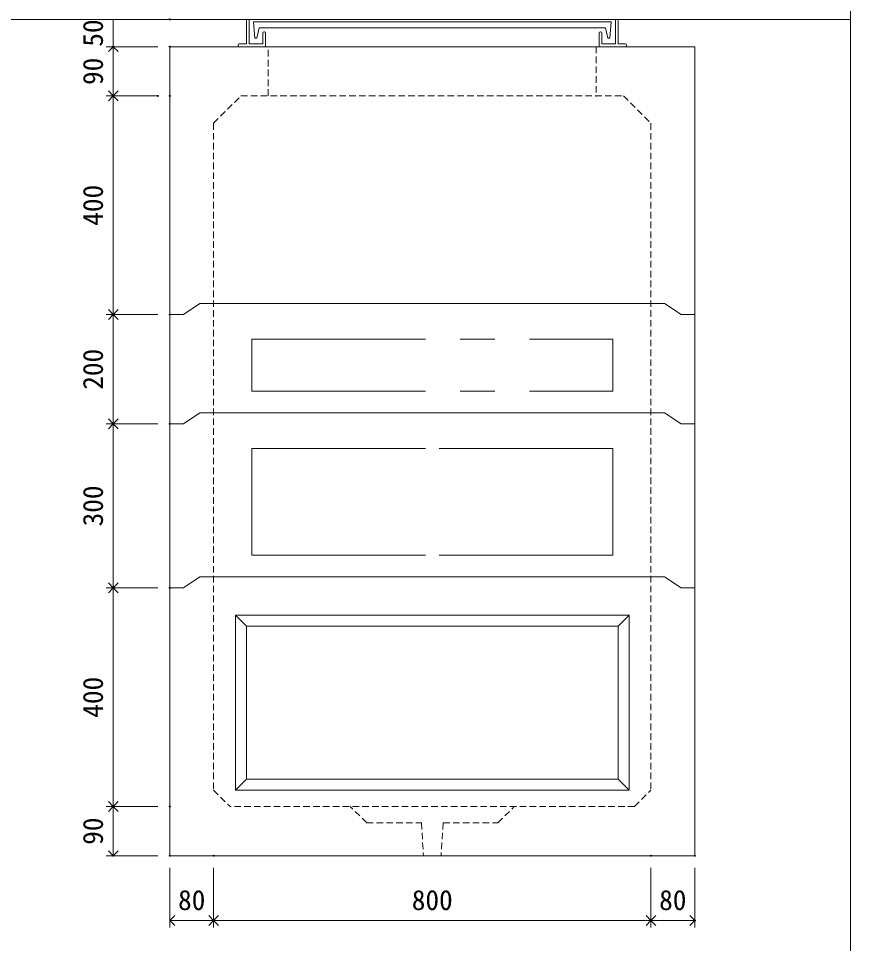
# Model space of a CAD drawing. Units: millimetres, scale not verified. Extents: x -4890 to 18490, y -2312 to 2312.
# Drawn here: x 3368 to 4890, y -1088 to 604 of the extents above; entities that cross this region are included whole.
import ezdxf
from ezdxf.enums import TextEntityAlignment as Align

# ---------------------------------------------------------------- set-up
doc = ezdxf.new("R2010")
doc.units = ezdxf.units.MM
doc.header["$LTSCALE"] = 10
doc.header["$PDMODE"] = 32
doc.header["$PDSIZE"] = 2
doc.linetypes.add('DASHED1', pattern=[1.8, 1.2, -0.6])
doc.linetypes.add('USER2', pattern=[50.8, 31.75, -6.35, 6.35, -6.35])
doc.layers.add('0-1_Defpoints', color=7, linetype='Continuous')
for name, color, linetype, lineweight in [('0-2_waku', 7, 'Continuous', 18), ('0-3_gaikei', 7, 'Continuous', 18), ('0-4_kakure', 7, 'DASHED1', 5), ('0-5_sunpou', 7, 'Continuous', 5), ('0-9_uchigawa', 6, 'Continuous', 18), ('0-B_futa', 3, 'Continuous', 18), ('0-C_GL', 4, 'Continuous', 18), ('1-3_uchigawa2', 6, 'USER2', 18)]:
    doc.layers.add(name, color=color, linetype=linetype, lineweight=lineweight)
doc.styles.add('ＭＳ ゴシック', font='')
doc.styles.get('ＭＳ ゴシック').set_extended_font_data('MS Gothic')

# ---------------------------------------------------------------- blocks, each defined once
blk = doc.blocks.new('_Open90')
at = {"layer": '0-5_sunpou'}
blk.add_line((0, 0), (-1, 0), dxfattribs=at)
blk.add_lwpolyline([(-0.5, 0.5), (0, 0), (-0.5, -0.5)], dxfattribs=at)
blk = doc.blocks.new('D99')
at = {"layer": '0-1_Defpoints'}
for p in [(5092.32, 2744.36), (4988.83, 2654.36), (5092.32, 2654.36)]:
    blk.add_point(p, dxfattribs=at)
at = {"layer": '0-5_sunpou'}
for p, q in [((5070.32, 2744.36), (4975.83, 2744.36)), ((4988.83, 2726.36), (4988.83, 2672.36)), ((5070.32, 2654.36), (4975.83, 2654.36))]:
    blk.add_line(p, q, dxfattribs=at)
at = {"layer": '0-5_sunpou', "xscale": 18, "yscale": 18}
for p, rotation in [((4988.83, 2744.36), 90), ((4988.83, 2654.36), 270)]:
    blk.add_blockref('_Open90', p, dxfattribs=dict(at, rotation=rotation))
at = {"layer": '0-5_sunpou', "style": 'ＭＳ ゴシック'}
blk.add_text('90', height=36.66, rotation=90, dxfattribs=at).set_placement((4980.83, 2674.36), align=Align.BOTTOM_LEFT)
blk = doc.blocks.new('D100')
at = {"layer": '0-1_Defpoints'}
for p in [(5070.32, 2654.36), (4988.83, 2254.36), (5092.32, 2254.36)]:
    blk.add_point(p, dxfattribs=at)
at = {"layer": '0-5_sunpou'}
for p, q in [((5048.32, 2654.36), (4975.83, 2654.36)), ((4988.83, 2636.36), (4988.83, 2272.36)), ((5070.32, 2254.36), (4975.83, 2254.36))]:
    blk.add_line(p, q, dxfattribs=at)
at = {"layer": '0-5_sunpou', "xscale": 18, "yscale": 18}
for p, rotation in [((4988.83, 2654.36), 90), ((4988.83, 2254.36), 270)]:
    blk.add_blockref('_Open90', p, dxfattribs=dict(at, rotation=rotation))
at = {"layer": '0-5_sunpou', "style": 'ＭＳ ゴシック'}
blk.add_text('400', height=36.66, rotation=90, dxfattribs=at).set_placement((4980.83, 2416.86), align=Align.BOTTOM_LEFT)
blk = doc.blocks.new('D101')
at = {"layer": '0-1_Defpoints'}
for p in [(5092.32, 2254.36), (4988.83, 2054.36), (5092.32, 2054.36)]:
    blk.add_point(p, dxfattribs=at)
at = {"layer": '0-5_sunpou'}
for p, q in [((5070.32, 2254.36), (4975.83, 2254.36)), ((4988.83, 2236.36), (4988.83, 2072.36)), ((5070.32, 2054.36), (4975.83, 2054.36))]:
    blk.add_line(p, q, dxfattribs=at)
at = {"layer": '0-5_sunpou', "xscale": 18, "yscale": 18}
for p, rotation in [((4988.83, 2254.36), 90), ((4988.83, 2054.36), 270)]:
    blk.add_blockref('_Open90', p, dxfattribs=dict(at, rotation=rotation))
at = {"layer": '0-5_sunpou', "style": 'ＭＳ ゴシック'}
blk.add_text('200', height=36.66, rotation=90, dxfattribs=at).set_placement((4980.83, 2116.86), align=Align.BOTTOM_LEFT)
blk = doc.blocks.new('D102')
at = {"layer": '0-1_Defpoints'}
for p in [(5092.32, 2054.36), (4988.83, 1754.36), (5092.32, 1754.36)]:
    blk.add_point(p, dxfattribs=at)
at = {"layer": '0-5_sunpou'}
for p, q in [((5070.32, 2054.36), (4975.83, 2054.36)), ((4988.83, 2036.36), (4988.83, 1772.36)), ((5070.32, 1754.36), (4975.83, 1754.36))]:
    blk.add_line(p, q, dxfattribs=at)
at = {"layer": '0-5_sunpou', "xscale": 18, "yscale": 18}
for p, rotation in [((4988.83, 2054.36), 90), ((4988.83, 1754.36), 270)]:
    blk.add_blockref('_Open90', p, dxfattribs=dict(at, rotation=rotation))
at = {"layer": '0-5_sunpou', "style": 'ＭＳ ゴシック'}
blk.add_text('300', height=36.66, rotation=90, dxfattribs=at).set_placement((4980.83, 1866.86), align=Align.BOTTOM_LEFT)
blk = doc.blocks.new('D118')
at = {"layer": '0-1_Defpoints'}
for p in [(5092.32, 2794.36), (4988.83, 2744.36), (5092.32, 2744.36)]:
    blk.add_point(p, dxfattribs=at)
at = {"layer": '0-5_sunpou'}
for p, q in [((5070.32, 2794.36), (4975.83, 2794.36)), ((4988.83, 2794.36), (4988.83, 2744.36)), ((5070.32, 2744.36), (4975.83, 2744.36))]:
    blk.add_line(p, q, dxfattribs=at)
at = {"layer": '0-5_sunpou', "style": 'ＭＳ ゴシック'}
blk.add_text('50', height=36.66, rotation=90, dxfattribs=at).set_placement((4980.83, 2744.36), align=Align.BOTTOM_LEFT)
blk = doc.blocks.new('D112')
at = {"layer": '0-1_Defpoints'}
for p in [(5092.32, 1754.36), (4988.83, 1354.36), (5092.32, 1354.36)]:
    blk.add_point(p, dxfattribs=at)
at = {"layer": '0-5_sunpou'}
for p, q in [((5070.32, 1754.36), (4975.83, 1754.36)), ((4988.83, 1736.36), (4988.83, 1372.36)), ((5070.32, 1354.36), (4975.83, 1354.36))]:
    blk.add_line(p, q, dxfattribs=at)
at = {"layer": '0-5_sunpou', "xscale": 18, "yscale": 18}
for p, rotation in [((4988.83, 1754.36), 90), ((4988.83, 1354.36), 270)]:
    blk.add_blockref('_Open90', p, dxfattribs=dict(at, rotation=rotation))
at = {"layer": '0-5_sunpou', "style": 'ＭＳ ゴシック'}
blk.add_text('400', height=36.66, rotation=90, dxfattribs=at).set_placement((4980.83, 1516.86), align=Align.BOTTOM_LEFT)
blk = doc.blocks.new('D113')
at = {"layer": '0-1_Defpoints'}
for p in [(5092.32, 1354.36), (4988.83, 1264.36), (5092.32, 1264.36)]:
    blk.add_point(p, dxfattribs=at)
at = {"layer": '0-5_sunpou'}
for p, q in [((5070.32, 1354.36), (4975.83, 1354.36)), ((4988.83, 1336.36), (4988.83, 1282.36)), ((5070.32, 1264.36), (4975.83, 1264.36))]:
    blk.add_line(p, q, dxfattribs=at)
at = {"layer": '0-5_sunpou', "xscale": 18, "yscale": 18}
for p, rotation in [((4988.83, 1354.36), 90), ((4988.83, 1264.36), 270)]:
    blk.add_blockref('_Open90', p, dxfattribs=dict(at, rotation=rotation))
at = {"layer": '0-5_sunpou', "style": 'ＭＳ ゴシック'}
blk.add_text('90', height=36.66, rotation=90, dxfattribs=at).set_placement((4980.83, 1284.36), align=Align.BOTTOM_LEFT)
blk = doc.blocks.new('D114')
at = {"layer": '0-1_Defpoints'}
for p in [(5092.32, 1264.36), (5172.32, 1264.36), (5172.32, 1145.97)]:
    blk.add_point(p, dxfattribs=at)
at = {"layer": '0-5_sunpou'}
for p, q in [((5092.32, 1242.36), (5092.32, 1132.97)), ((5172.32, 1242.36), (5172.32, 1132.97)), ((5110.32, 1145.97), (5154.32, 1145.97))]:
    blk.add_line(p, q, dxfattribs=at)
at = {"layer": '0-5_sunpou', "xscale": 18, "yscale": 18, "rotation": 180}
blk.add_blockref('_Open90', (5092.32, 1145.97), dxfattribs=at)
at = {"layer": '0-5_sunpou', "xscale": 18, "yscale": 18}
blk.add_blockref('_Open90', (5172.32, 1145.97), dxfattribs=at)
at = {"layer": '0-5_sunpou', "style": 'ＭＳ ゴシック'}
blk.add_text('80', height=36.66, dxfattribs=at).set_placement((5107.32, 1153.97), align=Align.BOTTOM_LEFT)
blk = doc.blocks.new('D115')
at = {"layer": '0-1_Defpoints'}
for p in [(5172.32, 1264.36), (5972.32, 1264.36), (5972.32, 1145.97)]:
    blk.add_point(p, dxfattribs=at)
at = {"layer": '0-5_sunpou'}
for p, q in [((5172.32, 1242.36), (5172.32, 1132.97)), ((5972.32, 1242.36), (5972.32, 1132.97)), ((5190.32, 1145.97), (5954.32, 1145.97))]:
    blk.add_line(p, q, dxfattribs=at)
at = {"layer": '0-5_sunpou', "xscale": 18, "yscale": 18, "rotation": 180}
blk.add_blockref('_Open90', (5172.32, 1145.97), dxfattribs=at)
at = {"layer": '0-5_sunpou', "xscale": 18, "yscale": 18}
blk.add_blockref('_Open90', (5972.32, 1145.97), dxfattribs=at)
at = {"layer": '0-5_sunpou', "style": 'ＭＳ ゴシック'}
blk.add_text('800', height=36.66, dxfattribs=at).set_placement((5534.82, 1153.97), align=Align.BOTTOM_LEFT)
blk = doc.blocks.new('D116')
at = {"layer": '0-1_Defpoints'}
for p in [(5972.32, 1264.36), (6052.32, 1264.36), (6052.32, 1145.97)]:
    blk.add_point(p, dxfattribs=at)
at = {"layer": '0-5_sunpou'}
for p, q in [((5972.32, 1242.36), (5972.32, 1132.97)), ((6052.32, 1242.36), (6052.32, 1132.97)), ((5990.32, 1145.97), (6034.32, 1145.97))]:
    blk.add_line(p, q, dxfattribs=at)
at = {"layer": '0-5_sunpou', "xscale": 18, "yscale": 18, "rotation": 180}
blk.add_blockref('_Open90', (5972.32, 1145.97), dxfattribs=at)
at = {"layer": '0-5_sunpou', "xscale": 18, "yscale": 18}
blk.add_blockref('_Open90', (6052.32, 1145.97), dxfattribs=at)
at = {"layer": '0-5_sunpou', "style": 'ＭＳ ゴシック'}
blk.add_text('80', height=36.66, dxfattribs=at).set_placement((5987.32, 1153.97), align=Align.BOTTOM_LEFT)

msp = doc.modelspace()

# ---------------------------------------------------------------- linework, layer by layer
at = {"layer": '0-2_waku'}
msp.add_lwpolyline([(-1230.06, 2312.19), (4889.94, 2312.19), (4889.94, -1962.81)], dxfattribs=at)
at = {"layer": '0-3_gaikei'}
for p, q in [((3644.94, -927.81), (3644.94, 552.19)), ((3644.94, 552.19), (4604.94, 552.19)), ((3689.94, 552.19), (3799.94, 552.19)), ((3724.94, 552.19), (4524.94, 552.19)), ((4559.94, 552.19), (4449.94, 552.19)), ((4604.94, 552.19), (4604.94, -927.81)), ((3669.94, 62.19), (3699.94, 82.19)), ((3669.94, 62.19), (3699.94, 82.19)), ((3699.94, 82.19), (4549.94, 82.19)), ((4549.94, 82.19), (4579.94, 62.19)), ((4549.94, 82.19), (4579.94, 62.19)), ((3669.94, 62.19), (3644.94, 62.19)), ((3669.94, 62.19), (3644.94, 62.19)), ((4579.94, 62.19), (4604.94, 62.19)), ((4579.94, 62.19), (4604.94, 62.19)), ((3669.94, -137.81), (3699.94, -117.81)), ((3669.94, -137.81), (3699.94, -117.81)), ((3699.94, -117.81), (4549.94, -117.81)), ((4549.94, -117.81), (4579.94, -137.81)), ((4549.94, -117.81), (4579.94, -137.81)), ((3669.94, -137.81), (3644.94, -137.81)), ((3669.94, -137.81), (3644.94, -137.81)), ((4579.94, -137.81), (4604.94, -137.81)), ((4579.94, -137.81), (4604.94, -137.81)), ((3669.94, -437.81), (3699.94, -417.81)), ((3669.94, -437.81), (3699.94, -417.81)), ((3699.94, -417.81), (4549.94, -417.81)), ((4549.94, -417.81), (4579.94, -437.81)), ((4549.94, -417.81), (4579.94, -437.81)), ((3669.94, -437.81), (3644.94, -437.81)), ((3669.94, -437.81), (3644.94, -437.81)), ((4579.94, -437.81), (4604.94, -437.81)), ((4579.94, -437.81), (4604.94, -437.81)), ((4604.94, -927.81), (3644.94, -927.81)), ((3644.94, -927.81), (3724.94, -927.81))]:
    msp.add_line(p, q, dxfattribs=at)
at = {"layer": '0-3_gaikei', "lineweight": 5}
for p, q in [((3699.94, 82.19), (4549.94, 82.19)), ((3699.94, 82.19), (4549.94, 82.19)), ((3699.94, -117.81), (4549.94, -117.81)), ((3699.94, -117.81), (4549.94, -117.81)), ((3699.94, -417.81), (4549.94, -417.81)), ((3699.94, -417.81), (4549.94, -417.81))]:
    msp.add_line(p, q, dxfattribs=at)
at = {"layer": '0-3_gaikei'}
msp.add_lwpolyline([(3774.94, 552.19), (3644.94, 552.19), (4604.94, 552.19)], dxfattribs=at)
msp.add_lwpolyline([(3774.94, 552.19), (3644.94, 552.19), (4604.94, 552.19)], dxfattribs=at)
at = {"layer": '0-4_kakure'}
for p, q in [((3824.94, 462.19), (3824.94, 550.95)), ((4424.94, 552.19), (4424.94, 460.95)), ((3724.94, 412.19), (3774.94, 462.19)), ((3774.94, 462.19), (4474.94, 462.19)), ((3774.94, 462.19), (4474.94, 462.19)), ((3774.94, 462.19), (4474.94, 462.19)), ((3774.94, 462.19), (4474.94, 462.19)), ((4474.94, 462.19), (4524.94, 412.19)), ((3724.94, 412.19), (3724.94, -807.81)), ((4524.94, 412.19), (4524.94, -807.81)), ((3724.94, -807.81), (3754.94, -837.81)), ((3724.94, -807.81), (3754.94, -837.81)), ((3724.94, -807.81), (3754.94, -837.81)), ((4494.94, -837.81), (4524.94, -807.81)), ((4494.94, -837.81), (4524.94, -807.81)), ((4494.94, -837.81), (4524.94, -807.81)), ((4494.94, -837.81), (3754.94, -837.81)), ((4494.94, -837.81), (3754.94, -837.81)), ((4494.94, -837.81), (3754.94, -837.81)), ((4004.94, -867.81), (3974.94, -837.81)), ((4004.94, -867.81), (3974.94, -837.81)), ((4004.94, -867.81), (3974.94, -837.81)), ((4004.94, -867.81), (3974.94, -837.81)), ((4004.94, -867.81), (3974.94, -837.81)), ((4244.94, -867.81), (4274.94, -837.81)), ((4244.94, -867.81), (4274.94, -837.81)), ((4244.94, -867.81), (4274.94, -837.81)), ((4244.94, -867.81), (4274.94, -837.81)), ((4244.94, -867.81), (4274.94, -837.81)), ((4004.94, -867.81), (4104.94, -867.81)), ((4004.94, -867.81), (4104.94, -867.81)), ((4004.94, -867.81), (4104.94, -867.81)), ((4004.94, -867.81), (4104.94, -867.81)), ((4004.94, -867.81), (4104.94, -867.81)), ((4104.94, -867.81), (4108.94, -927.81)), ((4144.94, -867.81), (4140.94, -927.81)), ((4144.94, -867.81), (4244.94, -867.81)), ((4144.94, -867.81), (4244.94, -867.81)), ((4144.94, -867.81), (4244.94, -867.81)), ((4144.94, -867.81), (4244.94, -867.81)), ((4144.94, -867.81), (4244.94, -867.81))]:
    msp.add_line(p, q, dxfattribs=at)
at = {"layer": '0-9_uchigawa'}
for p, q in [((3764.94, -487.81), (3784.94, -507.81)), ((3764.94, -487.81), (3764.94, -787.81)), ((3764.94, -487.81), (4484.94, -487.81)), ((3764.94, -487.81), (3764.94, -807.74)), ((3764.94, -487.81), (3784.94, -507.81)), ((3764.94, -487.81), (3784.94, -507.81)), ((3764.94, -487.81), (3764.94, -787.81)), ((3764.94, -487.81), (4484.94, -487.81)), ((3764.94, -487.81), (3764.94, -807.74)), ((3764.94, -487.81), (3784.94, -507.81)), ((3764.94, -487.81), (3784.94, -507.81)), ((3764.94, -487.81), (3764.94, -787.81)), ((3764.94, -487.81), (4484.94, -487.81)), ((3764.94, -487.81), (3764.94, -807.74)), ((3764.94, -487.81), (3784.94, -507.81)), ((4484.94, -487.81), (4464.94, -507.81)), ((4484.94, -487.81), (4464.94, -507.81)), ((4484.94, -487.81), (4464.94, -507.81)), ((4484.94, -487.81), (4484.94, -807.74)), ((4484.94, -487.81), (4484.94, -807.74)), ((4484.94, -487.81), (4484.94, -807.74)), ((3784.94, -507.81), (3784.94, -767.81)), ((3784.94, -507.81), (3784.94, -767.81)), ((3784.94, -507.81), (3784.94, -767.81)), ((3784.94, -507.81), (3784.94, -767.81)), ((3784.94, -507.81), (3784.94, -787.74)), ((3784.94, -507.81), (3784.94, -767.81)), ((3784.94, -507.81), (3784.94, -767.81)), ((3784.94, -507.81), (3784.94, -767.81)), ((3784.94, -507.81), (3784.94, -767.81)), ((3784.94, -507.81), (3784.94, -787.74)), ((3784.94, -507.81), (3784.94, -767.81)), ((3784.94, -507.81), (3784.94, -767.81)), ((3784.94, -507.81), (3784.94, -767.81)), ((3784.94, -507.81), (3784.94, -767.81)), ((3784.94, -507.81), (3784.94, -787.74)), ((4464.94, -787.74), (4464.94, -507.81)), ((4464.94, -787.74), (4464.94, -507.81)), ((4464.94, -787.74), (4464.94, -507.81)), ((3764.94, -807.74), (3784.94, -787.74)), ((3764.94, -807.74), (3784.94, -787.74)), ((3764.94, -807.74), (3784.94, -787.74)), ((3784.94, -787.74), (4464.94, -787.74)), ((3784.94, -787.74), (4464.94, -787.74)), ((3784.94, -787.74), (4464.94, -787.74)), ((4484.94, -807.74), (4464.94, -787.74)), ((4484.94, -807.74), (4464.94, -787.74)), ((4484.94, -807.74), (4464.94, -787.74)), ((3764.94, -807.74), (4484.94, -807.74)), ((3764.94, -807.74), (4484.94, -807.74)), ((3764.94, -807.74), (4484.94, -807.74)), ((3784.94, -807.74), (4484.94, -807.74)), ((3784.94, -807.74), (4484.94, -807.74)), ((3784.94, -807.74), (4484.94, -807.74))]:
    msp.add_line(p, q, dxfattribs=at)
for points in [[(3764.94, -487.81), (3784.94, -507.81), (3784.94, -767.81)], [(3764.94, -487.81), (3784.94, -507.81), (4464.94, -507.81)], [(3764.94, -487.81), (3784.94, -507.81), (3784.94, -767.81)], [(3764.94, -487.81), (3784.94, -507.81), (4464.94, -507.81)], [(3764.94, -487.81), (3784.94, -507.81), (3784.94, -767.81)], [(3764.94, -487.81), (3784.94, -507.81), (4464.94, -507.81)]]:
    msp.add_lwpolyline(points, dxfattribs=at)
at = {"layer": '0-B_futa'}
for p, q in [((3784.94, 600.19), (3784.94, 557.19)), ((3786.94, 602.19), (3789.94, 602.19)), ((3789.94, 602.19), (3789.94, 557.19)), ((3797.75, 597.69), (4452.08, 597.69)), ((3797.75, 597.69), (3800.24, 567.69)), ((4452.08, 597.69), (4449.83, 567.69)), ((4459.94, 602.19), (4459.94, 557.19)), ((4459.94, 602.19), (4462.94, 602.19)), ((4464.94, 600.19), (4464.94, 557.19)), ((3808.27, 586.69), (3803.95, 567.69)), ((3808.27, 586.69), (4441.61, 586.69)), ((3814.94, 577.19), (3814.94, 557.19)), ((3816.94, 579.19), (3817.94, 579.19)), ((3819.94, 577.19), (3819.94, 552.19)), ((4429.94, 577.19), (4429.94, 552.19)), ((4432.94, 579.19), (4431.94, 579.19)), ((4434.94, 577.19), (4434.94, 557.19)), ((4441.61, 586.69), (4445.93, 567.69)), ((3800.24, 567.69), (3803.95, 567.69)), ((4449.83, 567.69), (4445.93, 567.69)), ((3769.94, 555.19), (3769.94, 554.19)), ((3771.94, 557.19), (3784.94, 557.19)), ((3819.94, 552.19), (3771.94, 552.19)), ((3789.94, 557.19), (3814.94, 557.19)), ((4429.94, 552.19), (4477.94, 552.19)), ((4459.94, 557.19), (4434.94, 557.19)), ((4477.94, 557.19), (4464.94, 557.19)), ((4479.94, 555.19), (4479.94, 554.19))]:
    msp.add_line(p, q, dxfattribs=at)
for centre, start, end in [((3786.94, 600.19), 90, 180), ((4462.94, 600.19), 0, 90), ((3816.94, 577.19), 90, 180), ((3817.94, 577.19), 0, 90), ((4431.94, 577.19), 90, 180), ((4432.94, 577.19), 0, 90), ((3771.94, 555.19), 90, 180), ((3771.94, 554.19), 180, 270), ((4477.94, 555.19), 0, 90), ((4477.94, 554.19), 270, 0)]:
    msp.add_arc(centre, 2, start, end, dxfattribs=at)
at = {"layer": '0-C_GL'}
msp.add_line((-1230.06, 602.19), (4889.94, 602.19), dxfattribs=at)
msp.add_line((-1230.06, 602.19), (4889.94, 602.19), dxfattribs=at)
at = {"layer": '1-3_uchigawa2'}
for p, q in [((3794.94, 17.19), (3794.94, -77.81)), ((3794.94, 17.19), (4454.94, 17.19)), ((4454.94, 17.19), (4454.94, -77.81)), ((3794.94, -77.81), (4454.94, -77.81)), ((3794.94, -182.81), (4124.94, -182.81)), ((4454.94, -182.81), (4124.94, -182.81))]:
    msp.add_line(p, q, dxfattribs=at)
for points in [[(3794.94, -182.81), (3794.94, -377.81), (4124.94, -377.81)], [(4454.94, -182.81), (4454.94, -377.81), (4124.94, -377.81)]]:
    msp.add_lwpolyline(points, dxfattribs=at)

# ---------------------------------------------------------------- block references
at = {"layer": '0-5_sunpou'}
for name in ['D118', 'D99', 'D100', 'D101', 'D102', 'D112', 'D113', 'D114', 'D115', 'D116']:
    msp.add_blockref(name, (-1447.37, -2192.18), dxfattribs=at)

doc.saveas('drawing.dxf')
